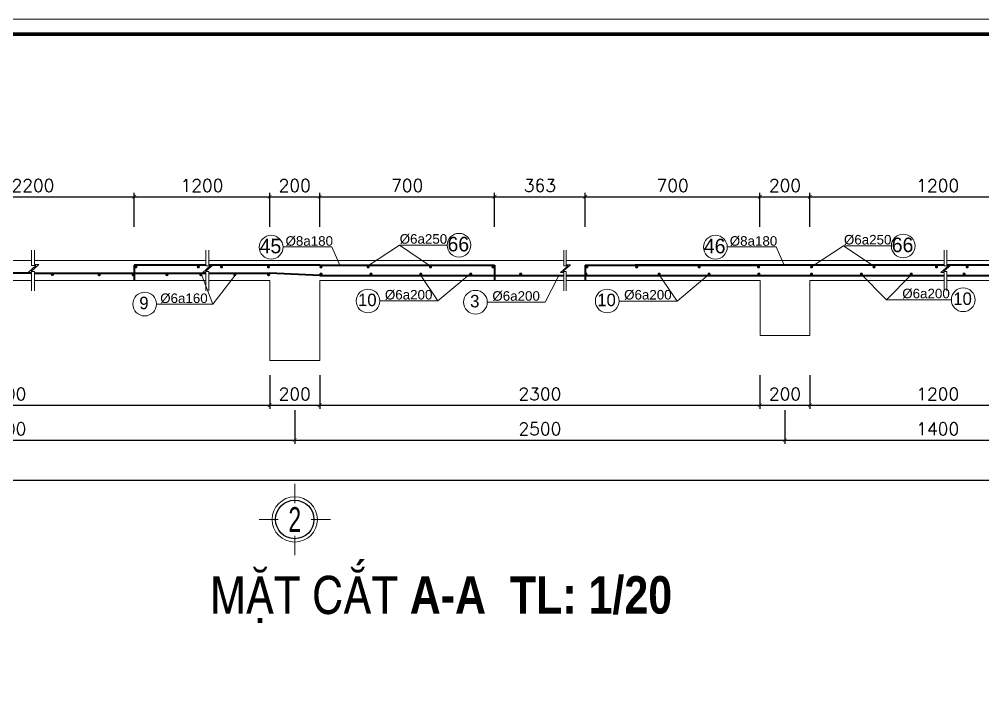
# Model space of a CAD drawing. Header units: inches. Extents: x 1604615 to 1925968, y -294302 to 52467.
# Drawn here: x 1776470 to 1795753, y -221947 to -208477 of the extents above; entities that cross this region are included whole.
import ezdxf
from ezdxf.enums import TextEntityAlignment as Align

# ---------------------------------------------------------------- set-up
doc = ezdxf.new("R2010")
doc.units = ezdxf.units.IN
doc.header["$LTSCALE"] = 20
doc.header["$MEASUREMENT"] = 0
doc.layers.get('0').update_dxf_attribs({"lineweight": 13})
for name, color, linetype, lineweight in [('0-Netin', 251, 'Continuous', 9), ('02', 103, 'Continuous', 20), ('khung', 26, 'Continuous', 80), ('kich thuoc', 8, 'Continuous', 13), ('KTHUOC_TRUC', 123, 'Continuous', 5), ('SOHIEUTHEP', 212, 'Continuous', 13), ('THEP', 1, 'Continuous', 40), ('TV-MB', 33, 'Continuous', 9), ('VV', 114, 'Continuous', 13)]:
    doc.layers.add(name, color=color, linetype=linetype, lineweight=lineweight)
doc.layers.add('TEXT', color=9, linetype='Continuous')
doc.styles.add('DIM', font='romans.shx')
doc.styles.add('text', font='ARIALN.TTF')
doc.styles.add('thep', font='ARIAL.TTF')
doc.dimstyles.new('1-20', dxfattribs={"dimtxt": 250, "dimasz": 75, "dimexe": 75, "dimexo": 250, "dimgap": 100, "dimtad": 1, "dimdec": 0, "dimlfac": 0.2, "dimzin": 4, "dimdsep": 46, "dimtxsty": 'DIM', "dimblk": 'ARCHTICK', "dimcen": 10, "dimdle": 75, "dimadec": 0, "dimazin": 0, "dimtfac": 1, "dimtdec": 0, "dimtix": 1, "dimtofl": 0, "dimtmove": 1, "dimatfit": 3, "dimfxl": 600, "dimfxlon": 1, "dimtolj": 1, "dimtzin": 0, "dimarcsym": 0})

# ---------------------------------------------------------------- blocks, each defined once
blk = doc.blocks.new('_ArchTick')
at = {"color": 0, "linetype": 'ByBlock', "const_width": 0.15}
blk.add_lwpolyline([(-0.5, -0.5), (0.5, 0.5)], dxfattribs=at)
blk = doc.blocks.new('*D418')
at = {"layer": 'Defpoints', "color": 0}
for p in [(1770887, -215309), (1781484, -215309), (1781484, -216208)]:
    blk.add_point(p, dxfattribs=at)
at = {"layer": 'kich thuoc', "color": 0, "lineweight": -2}
for p, q in [((1770887, -215608), (1770887, -216283)), ((1781484, -215608), (1781484, -216283)), ((1770812, -216208), (1781559, -216208))]:
    blk.add_line(p, q, dxfattribs=at)
at = {"layer": 'kich thuoc', "color": 0, "lineweight": -2, "xscale": 75, "yscale": 75, "zscale": 75, "rotation": 180}
blk.add_blockref('_ArchTick', (1770887, -216208), dxfattribs=at)
at = {"layer": 'kich thuoc', "color": 0, "lineweight": -2, "xscale": 75, "yscale": 75, "zscale": 75}
blk.add_blockref('_ArchTick', (1781484, -216208), dxfattribs=at)
at = {"layer": 'kich thuoc', "color": 0, "insert": (1776185, -215983), "char_height": 250, "attachment_point": 5, "style": 'DIM'}
blk.add_mtext('\\A1;4600', dxfattribs=at)
blk = doc.blocks.new('*D419')
at = {"layer": 'Defpoints', "color": 0}
for p in [(1781484, -215309), (1782484, -215312), (1782484, -216208)]:
    blk.add_point(p, dxfattribs=at)
at = {"layer": 'kich thuoc', "color": 0, "lineweight": -2}
for p, q in [((1781484, -215608), (1781484, -216283)), ((1782484, -215608), (1782484, -216283)), ((1781409, -216208), (1782559, -216208))]:
    blk.add_line(p, q, dxfattribs=at)
at = {"layer": 'kich thuoc', "color": 0, "lineweight": -2, "xscale": 75, "yscale": 75, "zscale": 75, "rotation": 180}
blk.add_blockref('_ArchTick', (1781484, -216208), dxfattribs=at)
at = {"layer": 'kich thuoc', "color": 0, "lineweight": -2, "xscale": 75, "yscale": 75, "zscale": 75}
blk.add_blockref('_ArchTick', (1782484, -216208), dxfattribs=at)
at = {"layer": 'kich thuoc', "color": 0, "insert": (1781984, -215983), "char_height": 250, "attachment_point": 5, "style": 'DIM'}
blk.add_mtext('\\A1;200', dxfattribs=at)
blk = doc.blocks.new('*D420')
at = {"layer": 'Defpoints', "color": 0}
for p in [(1791295, -214812), (1782484, -215312), (1791295, -216208)]:
    blk.add_point(p, dxfattribs=at)
at = {"layer": 'kich thuoc', "color": 0, "lineweight": -2}
for p, q in [((1782484, -215608), (1782484, -216283)), ((1791295, -215608), (1791295, -216283)), ((1782409, -216208), (1791370, -216208))]:
    blk.add_line(p, q, dxfattribs=at)
at = {"layer": 'kich thuoc', "color": 0, "lineweight": -2, "xscale": 75, "yscale": 75, "zscale": 75, "rotation": 180}
blk.add_blockref('_ArchTick', (1782484, -216208), dxfattribs=at)
at = {"layer": 'kich thuoc', "color": 0, "lineweight": -2, "xscale": 75, "yscale": 75, "zscale": 75}
blk.add_blockref('_ArchTick', (1791295, -216208), dxfattribs=at)
at = {"layer": 'kich thuoc', "color": 0, "insert": (1786890, -215983), "char_height": 250, "attachment_point": 5, "style": 'DIM'}
blk.add_mtext('\\A1;2300', dxfattribs=at)
blk = doc.blocks.new('*D421')
at = {"layer": 'Defpoints', "color": 0}
for p in [(1791295, -214812), (1792295, -214812), (1792295, -216208)]:
    blk.add_point(p, dxfattribs=at)
at = {"layer": 'kich thuoc', "color": 0, "lineweight": -2}
for p, q in [((1791295, -215608), (1791295, -216283)), ((1792295, -215608), (1792295, -216283)), ((1791220, -216208), (1792370, -216208))]:
    blk.add_line(p, q, dxfattribs=at)
at = {"layer": 'kich thuoc', "color": 0, "lineweight": -2, "xscale": 75, "yscale": 75, "zscale": 75, "rotation": 180}
blk.add_blockref('_ArchTick', (1791295, -216208), dxfattribs=at)
at = {"layer": 'kich thuoc', "color": 0, "lineweight": -2, "xscale": 75, "yscale": 75, "zscale": 75}
blk.add_blockref('_ArchTick', (1792295, -216208), dxfattribs=at)
at = {"layer": 'kich thuoc', "color": 0, "insert": (1791795, -215983), "char_height": 250, "attachment_point": 5, "style": 'DIM'}
blk.add_mtext('\\A1;200', dxfattribs=at)
blk = doc.blocks.new('*D422')
at = {"layer": 'Defpoints', "color": 0}
for p in [(1792295, -214812), (1797411, -215312), (1797411, -216208)]:
    blk.add_point(p, dxfattribs=at)
at = {"layer": 'kich thuoc', "color": 0, "lineweight": -2}
for p, q in [((1792295, -215608), (1792295, -216283)), ((1797411, -215608), (1797411, -216283)), ((1792220, -216208), (1797486, -216208))]:
    blk.add_line(p, q, dxfattribs=at)
at = {"layer": 'kich thuoc', "color": 0, "lineweight": -2, "xscale": 75, "yscale": 75, "zscale": 75, "rotation": 180}
blk.add_blockref('_ArchTick', (1792295, -216208), dxfattribs=at)
at = {"layer": 'kich thuoc', "color": 0, "lineweight": -2, "xscale": 75, "yscale": 75, "zscale": 75}
blk.add_blockref('_ArchTick', (1797411, -216208), dxfattribs=at)
at = {"layer": 'kich thuoc', "color": 0, "insert": (1794853, -215983), "char_height": 250, "attachment_point": 5, "style": 'DIM'}
blk.add_mtext('\\A1;1200', dxfattribs=at)
blk = doc.blocks.new('*D431')
at = {"layer": 'Defpoints', "color": 0}
for p in [(1770387, -215309), (1781984, -215312), (1781984, -216907)]:
    blk.add_point(p, dxfattribs=at)
at = {"layer": 'kich thuoc', "color": 0, "lineweight": -2}
for p, q in [((1770387, -216307), (1770387, -216982)), ((1781984, -216307), (1781984, -216982)), ((1770312, -216907), (1782059, -216907))]:
    blk.add_line(p, q, dxfattribs=at)
at = {"layer": 'kich thuoc', "color": 0, "lineweight": -2, "xscale": 75, "yscale": 75, "zscale": 75, "rotation": 180}
blk.add_blockref('_ArchTick', (1770387, -216907), dxfattribs=at)
at = {"layer": 'kich thuoc', "color": 0, "lineweight": -2, "xscale": 75, "yscale": 75, "zscale": 75}
blk.add_blockref('_ArchTick', (1781984, -216907), dxfattribs=at)
at = {"layer": 'kich thuoc', "color": 0, "insert": (1776185, -216682), "char_height": 250, "attachment_point": 5, "style": 'DIM'}
blk.add_mtext('\\A1;4800', dxfattribs=at)
blk = doc.blocks.new('*D432')
at = {"layer": 'Defpoints', "color": 0}
for p in [(1791795, -214812), (1781984, -215312), (1791795, -216907)]:
    blk.add_point(p, dxfattribs=at)
at = {"layer": 'kich thuoc', "color": 0, "lineweight": -2}
for p, q in [((1781984, -216307), (1781984, -216982)), ((1791795, -216307), (1791795, -216982)), ((1781909, -216907), (1791870, -216907))]:
    blk.add_line(p, q, dxfattribs=at)
at = {"layer": 'kich thuoc', "color": 0, "lineweight": -2, "xscale": 75, "yscale": 75, "zscale": 75, "rotation": 180}
blk.add_blockref('_ArchTick', (1781984, -216907), dxfattribs=at)
at = {"layer": 'kich thuoc', "color": 0, "lineweight": -2, "xscale": 75, "yscale": 75, "zscale": 75}
blk.add_blockref('_ArchTick', (1791795, -216907), dxfattribs=at)
at = {"layer": 'kich thuoc', "color": 0, "insert": (1786890, -216682), "char_height": 250, "attachment_point": 5, "style": 'DIM'}
blk.add_mtext('\\A1;2500', dxfattribs=at)
blk = doc.blocks.new('*D433')
at = {"layer": 'Defpoints', "color": 0}
for p in [(1791795, -214812), (1797911, -215312), (1797911, -216907)]:
    blk.add_point(p, dxfattribs=at)
at = {"layer": 'kich thuoc', "color": 0, "lineweight": -2}
for p, q in [((1791795, -216307), (1791795, -216982)), ((1797911, -216307), (1797911, -216982)), ((1791720, -216907), (1797986, -216907))]:
    blk.add_line(p, q, dxfattribs=at)
at = {"layer": 'kich thuoc', "color": 0, "lineweight": -2, "xscale": 75, "yscale": 75, "zscale": 75, "rotation": 180}
blk.add_blockref('_ArchTick', (1791795, -216907), dxfattribs=at)
at = {"layer": 'kich thuoc', "color": 0, "lineweight": -2, "xscale": 75, "yscale": 75, "zscale": 75}
blk.add_blockref('_ArchTick', (1797911, -216907), dxfattribs=at)
at = {"layer": 'kich thuoc', "color": 0, "insert": (1794853, -216682), "char_height": 250, "attachment_point": 5, "style": 'DIM'}
blk.add_mtext('\\A1;1400', dxfattribs=at)
blk = doc.blocks.new('*D437')
at = {"layer": 'Defpoints', "color": 0}
for p in [(1770387, -215309), (1822841, -216307), (1822841, -217707)]:
    blk.add_point(p, dxfattribs=at)
at = {"layer": 'kich thuoc', "color": 0, "lineweight": -2}
for p, q in [((1770387, -217107), (1770387, -217782)), ((1822841, -217107), (1822841, -217782)), ((1770312, -217707), (1822916, -217707))]:
    blk.add_line(p, q, dxfattribs=at)
at = {"layer": 'kich thuoc', "color": 0, "lineweight": -2, "xscale": 75, "yscale": 75, "zscale": 75, "rotation": 180}
blk.add_blockref('_ArchTick', (1770387, -217707), dxfattribs=at)
at = {"layer": 'kich thuoc', "color": 0, "lineweight": -2, "xscale": 75, "yscale": 75, "zscale": 75}
blk.add_blockref('_ArchTick', (1822841, -217707), dxfattribs=at)
at = {"layer": 'kich thuoc', "color": 0, "insert": (1796614, -217482), "char_height": 250, "attachment_point": 5, "style": 'DIM'}
blk.add_mtext('\\A1;19300', dxfattribs=at)
blk = doc.blocks.new('TRUC-1')
at = {"layer": '0-Netin'}
blk.add_circle((0, -650), 412, dxfattribs=at)
at = {"layer": 'TV-MB'}
for p, q in [((0, -350), (0, 0)), ((-650, -650), (-300, -650)), ((300, -650), (650, -650)), ((0, -1300), (0, -950))]:
    blk.add_line(p, q, dxfattribs=at)
at = {"layer": 'TV-MB', "lineweight": 25}
blk.add_circle((0, -650), 350, dxfattribs=at)
at = {"layer": 'TV-MB', "style": 'text', "width": 0.8}
blk.add_attdef('13', text='', height=450, dxfattribs=at).set_placement((0, -650), align=Align.MIDDLE_CENTER)
blk = doc.blocks.new('*D442')
at = {"layer": 'Defpoints', "color": 0}
for p in [(1778772, -212032), (1774716, -213709), (1778772, -213712)]:
    blk.add_point(p, dxfattribs=at)
at = {"layer": 'kich thuoc', "color": 0, "lineweight": -2}
for p, q in [((1774641, -212032), (1778847, -212032)), ((1774716, -212632), (1774716, -211957)), ((1778772, -212632), (1778772, -211957))]:
    blk.add_line(p, q, dxfattribs=at)
at = {"layer": 'kich thuoc', "color": 0, "lineweight": -2, "xscale": 75, "yscale": 75, "zscale": 75, "rotation": 180}
blk.add_blockref('_ArchTick', (1774716, -212032), dxfattribs=at)
at = {"layer": 'kich thuoc', "color": 0, "lineweight": -2, "xscale": 75, "yscale": 75, "zscale": 75}
blk.add_blockref('_ArchTick', (1778772, -212032), dxfattribs=at)
at = {"layer": 'kich thuoc', "color": 0, "insert": (1776744, -211807), "char_height": 250, "attachment_point": 5, "style": 'DIM'}
blk.add_mtext('\\A1;2200', dxfattribs=at)
blk = doc.blocks.new('*D443')
at = {"layer": 'Defpoints', "color": 0}
for p in [(1781484, -212032), (1778772, -213712), (1781484, -213712)]:
    blk.add_point(p, dxfattribs=at)
at = {"layer": 'kich thuoc', "color": 0, "lineweight": -2}
for p, q in [((1778697, -212032), (1781559, -212032)), ((1778772, -212632), (1778772, -211957)), ((1781484, -212632), (1781484, -211957))]:
    blk.add_line(p, q, dxfattribs=at)
at = {"layer": 'kich thuoc', "color": 0, "lineweight": -2, "xscale": 75, "yscale": 75, "zscale": 75, "rotation": 180}
blk.add_blockref('_ArchTick', (1778772, -212032), dxfattribs=at)
at = {"layer": 'kich thuoc', "color": 0, "lineweight": -2, "xscale": 75, "yscale": 75, "zscale": 75}
blk.add_blockref('_ArchTick', (1781484, -212032), dxfattribs=at)
at = {"layer": 'kich thuoc', "color": 0, "insert": (1780128, -211807), "char_height": 250, "attachment_point": 5, "style": 'DIM'}
blk.add_mtext('\\A1;1200', dxfattribs=at)
blk = doc.blocks.new('*D444')
at = {"layer": 'Defpoints', "color": 0}
for p in [(1782484, -212032), (1781484, -213712), (1782484, -213712)]:
    blk.add_point(p, dxfattribs=at)
at = {"layer": 'kich thuoc', "color": 0, "lineweight": -2}
for p, q in [((1781409, -212032), (1782559, -212032)), ((1781484, -212632), (1781484, -211957)), ((1782484, -212632), (1782484, -211957))]:
    blk.add_line(p, q, dxfattribs=at)
at = {"layer": 'kich thuoc', "color": 0, "lineweight": -2, "xscale": 75, "yscale": 75, "zscale": 75, "rotation": 180}
blk.add_blockref('_ArchTick', (1781484, -212032), dxfattribs=at)
at = {"layer": 'kich thuoc', "color": 0, "lineweight": -2, "xscale": 75, "yscale": 75, "zscale": 75}
blk.add_blockref('_ArchTick', (1782484, -212032), dxfattribs=at)
at = {"layer": 'kich thuoc', "color": 0, "insert": (1781984, -211807), "char_height": 250, "attachment_point": 5, "style": 'DIM'}
blk.add_mtext('\\A1;200', dxfattribs=at)
blk = doc.blocks.new('*D445')
at = {"layer": 'Defpoints', "color": 0}
for p in [(1785984, -212032), (1782484, -213712), (1785984, -213712)]:
    blk.add_point(p, dxfattribs=at)
at = {"layer": 'kich thuoc', "color": 0, "lineweight": -2}
for p, q in [((1782409, -212032), (1786059, -212032)), ((1782484, -212632), (1782484, -211957)), ((1785984, -212632), (1785984, -211957))]:
    blk.add_line(p, q, dxfattribs=at)
at = {"layer": 'kich thuoc', "color": 0, "lineweight": -2, "xscale": 75, "yscale": 75, "zscale": 75, "rotation": 180}
blk.add_blockref('_ArchTick', (1782484, -212032), dxfattribs=at)
at = {"layer": 'kich thuoc', "color": 0, "lineweight": -2, "xscale": 75, "yscale": 75, "zscale": 75}
blk.add_blockref('_ArchTick', (1785984, -212032), dxfattribs=at)
at = {"layer": 'kich thuoc', "color": 0, "insert": (1784234, -211807), "char_height": 250, "attachment_point": 5, "style": 'DIM'}
blk.add_mtext('\\A1;700', dxfattribs=at)
blk = doc.blocks.new('*D446')
at = {"layer": 'Defpoints', "color": 0}
for p in [(1787797, -212032), (1785984, -213712), (1787797, -213712)]:
    blk.add_point(p, dxfattribs=at)
at = {"layer": 'kich thuoc', "color": 0, "lineweight": -2}
for p, q in [((1785909, -212032), (1787872, -212032)), ((1785984, -212632), (1785984, -211957)), ((1787797, -212632), (1787797, -211957))]:
    blk.add_line(p, q, dxfattribs=at)
at = {"layer": 'kich thuoc', "color": 0, "lineweight": -2, "xscale": 75, "yscale": 75, "zscale": 75, "rotation": 180}
blk.add_blockref('_ArchTick', (1785984, -212032), dxfattribs=at)
at = {"layer": 'kich thuoc', "color": 0, "lineweight": -2, "xscale": 75, "yscale": 75, "zscale": 75}
blk.add_blockref('_ArchTick', (1787797, -212032), dxfattribs=at)
at = {"layer": 'kich thuoc', "color": 0, "insert": (1786890, -211807), "char_height": 250, "attachment_point": 5, "style": 'DIM'}
blk.add_mtext('\\A1;363', dxfattribs=at)
blk = doc.blocks.new('*D447')
at = {"layer": 'Defpoints', "color": 0}
for p in [(1791295, -212032), (1787797, -213712), (1791295, -213712)]:
    blk.add_point(p, dxfattribs=at)
at = {"layer": 'kich thuoc', "color": 0, "lineweight": -2}
for p, q in [((1787722, -212032), (1791370, -212032)), ((1787797, -212632), (1787797, -211957)), ((1791295, -212632), (1791295, -211957))]:
    blk.add_line(p, q, dxfattribs=at)
at = {"layer": 'kich thuoc', "color": 0, "lineweight": -2, "xscale": 75, "yscale": 75, "zscale": 75, "rotation": 180}
blk.add_blockref('_ArchTick', (1787797, -212032), dxfattribs=at)
at = {"layer": 'kich thuoc', "color": 0, "lineweight": -2, "xscale": 75, "yscale": 75, "zscale": 75}
blk.add_blockref('_ArchTick', (1791295, -212032), dxfattribs=at)
at = {"layer": 'kich thuoc', "color": 0, "insert": (1789546, -211807), "char_height": 250, "attachment_point": 5, "style": 'DIM'}
blk.add_mtext('\\A1;700', dxfattribs=at)
blk = doc.blocks.new('*D448')
at = {"layer": 'Defpoints', "color": 0}
for p in [(1792295, -212032), (1791295, -213712), (1792295, -213712)]:
    blk.add_point(p, dxfattribs=at)
at = {"layer": 'kich thuoc', "color": 0, "lineweight": -2}
for p, q in [((1791220, -212032), (1792370, -212032)), ((1791295, -212632), (1791295, -211957)), ((1792295, -212632), (1792295, -211957))]:
    blk.add_line(p, q, dxfattribs=at)
at = {"layer": 'kich thuoc', "color": 0, "lineweight": -2, "xscale": 75, "yscale": 75, "zscale": 75, "rotation": 180}
blk.add_blockref('_ArchTick', (1791295, -212032), dxfattribs=at)
at = {"layer": 'kich thuoc', "color": 0, "lineweight": -2, "xscale": 75, "yscale": 75, "zscale": 75}
blk.add_blockref('_ArchTick', (1792295, -212032), dxfattribs=at)
at = {"layer": 'kich thuoc', "color": 0, "insert": (1791795, -211807), "char_height": 250, "attachment_point": 5, "style": 'DIM'}
blk.add_mtext('\\A1;200', dxfattribs=at)
blk = doc.blocks.new('*D449')
at = {"layer": 'Defpoints', "color": 0}
for p in [(1797411, -212032), (1792295, -213712), (1797411, -213712)]:
    blk.add_point(p, dxfattribs=at)
at = {"layer": 'kich thuoc', "color": 0, "lineweight": -2}
for p, q in [((1792220, -212032), (1797486, -212032)), ((1792295, -212632), (1792295, -211957)), ((1797411, -212632), (1797411, -211957))]:
    blk.add_line(p, q, dxfattribs=at)
at = {"layer": 'kich thuoc', "color": 0, "lineweight": -2, "xscale": 75, "yscale": 75, "zscale": 75, "rotation": 180}
blk.add_blockref('_ArchTick', (1792295, -212032), dxfattribs=at)
at = {"layer": 'kich thuoc', "color": 0, "lineweight": -2, "xscale": 75, "yscale": 75, "zscale": 75}
blk.add_blockref('_ArchTick', (1797411, -212032), dxfattribs=at)
at = {"layer": 'kich thuoc', "color": 0, "insert": (1794853, -211807), "char_height": 250, "attachment_point": 5, "style": 'DIM'}
blk.add_mtext('\\A1;1200', dxfattribs=at)

msp = doc.modelspace()

# ---------------------------------------------------------------- linework, layer by layer
at = {"ltscale": 0.1}
for p, q in [((1783436.6, -213422.4), (1784077.2, -213002.8)), ((1784077.2, -213002.8), (1785033.5, -213002.8)), ((1784077.2, -213002.8), (1784702.2, -213421.6)), ((1792327.6, -213438.1), (1792968.2, -213018.4)), ((1792968.2, -213018.4), (1793924.5, -213018.4)), ((1792968.2, -213018.4), (1793593.2, -213437.3)), ((1780342.8, -214181.5), (1780119.7, -213589.4)), ((1784506.2, -213608.9), (1784846.6, -214120.3)), ((1789634.9, -214120.7), (1789277.4, -213596.7)), ((1793830.2, -214095.8), (1794321.9, -213597))]:
    msp.add_line(p, q, dxfattribs=at)
for points in [[(1782886.7, -213405.7), (1782725.2, -213032.1), (1781748.8, -213032.1)], [(1791777.7, -213405.7), (1791616.1, -213032.1), (1790639.8, -213032.1)], [(1780798.3, -213594.7), (1780342.8, -214181.5), (1779217.4, -214181.5)], [(1785489.9, -213580.9), (1784846.6, -214120.3), (1783687.1, -214120.3)], [(1787263.2, -213621.4), (1786997.6, -214145.3), (1785838.1, -214145.3)], [(1790275.5, -213581.2), (1789634.9, -214120.7), (1788475.3, -214120.7)], [(1793308.9, -213571.9), (1793830.2, -214095.8), (1795125.5, -214095.8)]]:
    msp.add_lwpolyline(points, dxfattribs=at)
at = {"layer": '02'}
msp.add_lwpolyline([(1762347, -267877), (1846447, -267877), (1846447, -208477), (1762347, -208477)], close=True, dxfattribs=at)
at = {"layer": 'khung'}
msp.add_lwpolyline([(1762647, -267577), (1846147, -267577), (1846147, -208777), (1762647, -208777)], close=True, dxfattribs=at)
at = {"layer": 'kich thuoc'}
for p, q in [((1776716.1, -213309), (1772550.9, -213309)), ((1780207, -213311.9), (1776771.9, -213311.9)), ((1787368.1, -213311.9), (1780262.8, -213311.9)), ((1794983.4, -213311.9), (1787418, -213311.9)), ((1804410.7, -213311.9), (1795033.3, -213311.9)), ((1772550.9, -213709), (1776716.1, -213709)), ((1776771.9, -213711.9), (1780207, -213711.9)), ((1780262.8, -213711.9), (1781483.8, -213711.9)), ((1781483.8, -213711.9), (1781483.8, -215311.9)), ((1782483.8, -215311.9), (1782483.8, -213711.9)), ((1782483.8, -213711.9), (1787368.1, -213711.9)), ((1787418, -213711.9), (1791295.4, -213711.9)), ((1791295.4, -213711.9), (1791295.4, -214711.9)), ((1792295.4, -213711.9), (1794983.4, -213711.9)), ((1792295.4, -214811.9), (1792295.4, -213711.9)), ((1795033.3, -213711.9), (1797411.3, -213711.9)), ((1791295.4, -214711.9), (1791295.4, -214811.9)), ((1791295.4, -214811.9), (1792295.4, -214811.9)), ((1781483.8, -215311.9), (1782483.8, -215311.9))]:
    msp.add_line(p, q, dxfattribs=at)
at = {"layer": 'kich thuoc', "ltscale": 0.1}
for points in [[(1776716.1, -213100.2), (1776716.1, -213411.4), (1776803.1, -213411.4), (1776650.6, -213546.6), (1776716.1, -213546.5), (1776716.1, -213913.6)], [(1776771.9, -213100.2), (1776771.9, -213392.2), (1776858.9, -213392.2), (1776706.4, -213527.4), (1776771.9, -213527.3), (1776771.9, -213913.6)], [(1780207, -213103.2), (1780207, -213414.3), (1780293.9, -213414.3), (1780141.5, -213549.5), (1780207, -213549.4), (1780207, -213916.5)], [(1780262.8, -213103.2), (1780262.8, -213395.1), (1780349.8, -213395.1), (1780197.3, -213530.3), (1780262.8, -213530.2), (1780262.8, -213916.5)], [(1787368.1, -213103.2), (1787368.1, -213414.3), (1787455.1, -213414.3), (1787302.6, -213549.5), (1787368.1, -213549.4), (1787368.1, -213916.5)], [(1787418, -213103.2), (1787418, -213395.1), (1787505, -213395.1), (1787352.5, -213530.3), (1787418, -213530.2), (1787418, -213916.5)], [(1794983.4, -213103.2), (1794983.4, -213414.3), (1795070.4, -213414.3), (1794917.9, -213549.5), (1794983.4, -213549.4), (1794983.4, -213916.5)], [(1795033.3, -213103.2), (1795033.3, -213395.1), (1795120.3, -213395.1), (1794967.8, -213530.3), (1795033.3, -213530.2), (1795033.3, -213916.5)]]:
    msp.add_lwpolyline(points, dxfattribs=at)
at = {"layer": 'THEP'}
for p, q in [((1780207, -213405.7), (1778771.9, -213405.7)), ((1778771.9, -213405.7), (1778771.9, -213711.9)), ((1782483.8, -213405.7), (1780262.8, -213405.7)), ((1782483.8, -213405.7), (1785983.8, -213405.7)), ((1785983.8, -213405.7), (1785983.8, -213711.9)), ((1787796.7, -213405.7), (1787796.7, -213711.9)), ((1787796.7, -213405.7), (1791296.7, -213405.7)), ((1794983.4, -213405.7), (1788795.4, -213405.7)), ((1798410.7, -213405.7), (1795033.3, -213405.7)), ((1772550.9, -213559), (1776716.1, -213559)), ((1776771.9, -213561.9), (1780207, -213561.9)), ((1780262.8, -213561.9), (1781483.8, -213561.9)), ((1782483.8, -213611.9), (1781483.8, -213561.9)), ((1782483.8, -213611.9), (1787368.1, -213611.9)), ((1787418, -213611.9), (1794983.4, -213611.9)), ((1795033.3, -213611.9), (1797407.2, -213611.9))]:
    msp.add_line(p, q, dxfattribs=at)
at = {"layer": 'THEP', "const_width": 31.2}
for points in [[(1778788.5, -213437.2, 1), (1778819.7, -213437.2, 1)], [(1780038.5, -213437.2, 1), (1780069.7, -213437.2, 1)], [(1780500.3, -213437.2, 1), (1780531.6, -213437.2, 1)], [(1781441.5, -213437.2, 1), (1781472.8, -213437.2, 1)], [(1782492.6, -213437.2, 1), (1782523.9, -213437.2, 1)], [(1783436.6, -213437.2, 1), (1783467.9, -213437.2, 1)], [(1784686.6, -213437.2, 1), (1784717.9, -213437.2, 1)], [(1785936.6, -213437.2, 1), (1785967.9, -213437.2, 1)], [(1787812.6, -213437.2, 1), (1787843.8, -213437.2, 1)], [(1788811.7, -213437.2, 1), (1788842.9, -213437.2, 1)], [(1790061.7, -213437.2, 1), (1790092.9, -213437.2, 1)], [(1791248.3, -213437.2, 1), (1791279.6, -213437.2, 1)], [(1792312, -213437.2, 1), (1792343.2, -213437.2, 1)], [(1793562, -213437.2, 1), (1793593.2, -213437.2, 1)], [(1794812, -213437.2, 1), (1794843.2, -213437.2, 1)], [(1795427.9, -213437.2, 1), (1795459.1, -213437.2, 1)], [(1777116.8, -213590.2, 1), (1777148, -213590.2, 1)], [(1778054.2, -213593.2, 1), (1778085.5, -213593.2, 1)], [(1778732.4, -213593.2, 1), (1778763.7, -213593.2, 1)], [(1778732.4, -213593.2, 1), (1778763.7, -213593.2, 1)], [(1779410.7, -213593.2, 1), (1779441.9, -213593.2, 1)], [(1779410.7, -213593.2, 1), (1779441.9, -213593.2, 1)], [(1780088.9, -213593.2, 1), (1780120.1, -213593.2, 1)], [(1780088.9, -213593.2, 1), (1780120.1, -213593.2, 1)], [(1780767.1, -213593.2, 1), (1780798.3, -213593.2, 1)], [(1780767.1, -213593.2, 1), (1780798.3, -213593.2, 1)], [(1781445.3, -213593.2, 1), (1781476.6, -213593.2, 1)], [(1782493.6, -213580.7, 1), (1782524.9, -213580.7, 1)], [(1783493.6, -213580.7, 1), (1783524.9, -213580.7, 1)], [(1784491.8, -213580.8, 1), (1784523, -213580.8, 1)], [(1785489.9, -213580.9, 1), (1785521.1, -213580.9, 1)], [(1786489.9, -213580.9, 1), (1786521.1, -213580.9, 1)], [(1787795.7, -213581.2, 1), (1787827, -213581.2, 1)], [(1789261.8, -213581.1, 1), (1789293, -213581.1, 1)], [(1790259.9, -213581.2, 1), (1790291.2, -213581.2, 1)], [(1791258, -213581.3, 1), (1791289.3, -213581.3, 1)], [(1792310.8, -213581.1, 1), (1792342, -213581.1, 1)], [(1793308.9, -213581.2, 1), (1793340.1, -213581.2, 1)], [(1794307, -213581.3, 1), (1794338.2, -213581.3, 1)], [(1795363.8, -213581.1, 1), (1795395, -213581.1, 1)]]:
    msp.add_lwpolyline(points, format="xyb", close=True, dxfattribs=at)
at = {"layer": 'VV'}
for centre in [(1781511.4, -213042.3), (1785271.1, -213002.8), (1790402.4, -213042.3), (1794162.1, -213018.4), (1778979.8, -214181.5), (1783449.5, -214120.3), (1785600.5, -214145.3), (1788237.7, -214120.7), (1795363.1, -214095.8)]:
    msp.add_circle(centre, 237.6, dxfattribs=at)

# ---------------------------------------------------------------- block references
at = {"layer": 'kich thuoc', "xscale": 1.100000000093132, "yscale": 1.099999999976717, "zscale": 1.1}
msp.add_blockref('TRUC-1', (1781983.8, -217781.6), dxfattribs=at).add_auto_attribs({'13': '2'})

# ---------------------------------------------------------------- texts
at = {"layer": 'KTHUOC_TRUC', "insert": (1784912.5, -220101.3), "char_height": 750, "attachment_point": 5, "style": 'DIM'}
msp.add_mtext('{\\fVNI-Helve-Condense|b1|i0|c0|p2;MAËT CAÉT A-A  TL: 1/20}', dxfattribs=at)
at = {"layer": 'SOHIEUTHEP', "width": 2852.724, "attachment_point": 5}
for s, insert, char_height in [('{\\fVNI-Avo|b0|i0|c0|p2;45}', (1781497.7, -213022.3), 290.4), ('{\\fVNI-Avo|b0|i0|c0|p2;66}', (1785257.3, -212982.8), 290.4), ('{\\fVNI-Avo|b0|i0|c0|p2;46}', (1790388.7, -213022.3), 290.4), ('{\\fVNI-Avo|b0|i0|c0|p2;66}', (1794148.3, -212998.4), 290.4), ('{\\fVNI-Avo|b0|i0|c0|p2;9}', (1778966.1, -214161.5), 250), ('{\\fVNI-Avo|b0|i0|c0|p2;10}', (1783435.7, -214100.3), 250), ('{\\fVNI-Avo|b0|i0|c0|p2;3}', (1785586.7, -214125.3), 250), ('{\\fVNI-Avo|b0|i0|c0|p2;10}', (1788223.9, -214100.7), 250), ('{\\fVNI-Avo|b0|i0|c0|p2;10}', (1795349.3, -214075.8), 250)]:
    msp.add_mtext(s, dxfattribs=dict(at, insert=insert, char_height=char_height))
at = {"layer": 'TEXT', "style": 'thep'}
for s, p in [('%%C8a180', (1781799.1, -213013.6)), ('%%C6a250', (1784084.1, -212972.7)), ('%%C8a180', (1790690.1, -213013.6)), ('%%C6a250', (1792975.1, -212988.3)), ('%%C6a160', (1779290.6, -214161)), ('%%C6a200', (1783788, -214090.3)), ('%%C6a200', (1785939, -214115.3)), ('%%C6a200', (1788576.2, -214090.7)), ('%%C6a200', (1794142.9, -214065.8))]:
    msp.add_text(s, height=191.25, dxfattribs=at).set_placement(p)

# ---------------------------------------------------------------- dimensions: what is measured, and where the dimension line sits
at = {"layer": 'kich thuoc'}
for base, p1, p2, text, picture, middle in [((1778771.9, -212031.6), (1774716.1, -213709), (1778771.9, -213711.9), '2200', '*D442', (1776744, -211806.6)), ((1781483.8, -212031.6), (1778771.9, -213711.9), (1781483.8, -213711.9), '1200', '*D443', (1780127.9, -211806.6)), ((1797411.3, -212031.6), (1792295.4, -213711.9), (1797411.3, -213711.9), '1200', '*D449', (1794853.3, -211806.6)), ((1791795.4, -216906.6), (1781983.8, -215311.9), (1791795.4, -214811.9), '2500', '*D432', (1786889.6, -216681.6)), ((1791295.4, -216208.5), (1782483.8, -215311.9), (1791295.4, -214811.9), '2300', '*D420', (1786889.6, -215983.5)), ((1797911.3, -216906.6), (1791795.4, -214811.9), (1797911.3, -215311.9), '1400', '*D433', (1794853.3, -216681.6)), ((1797411.3, -216208.5), (1792295.4, -214811.9), (1797411.3, -215311.9), '1200', '*D422', (1794853.3, -215983.5)), ((1781983.8, -216906.6), (1770386.9, -215309), (1781983.8, -215311.9), '4800', '*D431', (1776185.4, -216681.6)), ((1822841.4, -217706.6), (1770386.9, -215309), (1822841.4, -216306.6), '19300', '*D437', (1796614.1, -217481.6)), ((1781483.8, -216208.5), (1770886.9, -215309), (1781483.8, -215309), '4600', '*D418', (1776185.4, -215983.5))]:
    dim = msp.add_linear_dim(base=base, p1=p1, p2=p2, text=text, dimstyle='1-20', dxfattribs=at)
    dim.commit()
    dim.dimension.update_dxf_attribs({"geometry": picture, "text_midpoint": middle})
for base, p1, p2, picture, middle in [((1782483.8, -212031.6), (1781483.8, -213711.9), (1782483.8, -213711.9), '*D444', (1781983.8, -211806.6)), ((1785983.8, -212031.6), (1782483.8, -213711.9), (1785983.8, -213711.9), '*D445', (1784233.8, -211806.6)), ((1787796.7, -212031.6), (1785983.8, -213711.9), (1787796.7, -213711.9), '*D446', (1786890.3, -211806.6)), ((1791295.4, -212031.6), (1787796.7, -213711.9), (1791295.4, -213711.9), '*D447', (1789546, -211806.6)), ((1792295.4, -212031.6), (1791295.4, -213711.9), (1792295.4, -213711.9), '*D448', (1791795.4, -211806.6)), ((1792295.4, -216208.5), (1791295.4, -214811.9), (1792295.4, -214811.9), '*D421', (1791795.4, -215983.5)), ((1782483.8, -216208.5), (1781483.8, -215309), (1782483.8, -215311.9), '*D419', (1781983.8, -215983.5))]:
    dim = msp.add_linear_dim(base=base, p1=p1, p2=p2, dimstyle='1-20', dxfattribs=at)
    dim.commit()
    dim.dimension.update_dxf_attribs({"geometry": picture, "text_midpoint": middle})

doc.saveas('drawing.dxf')
